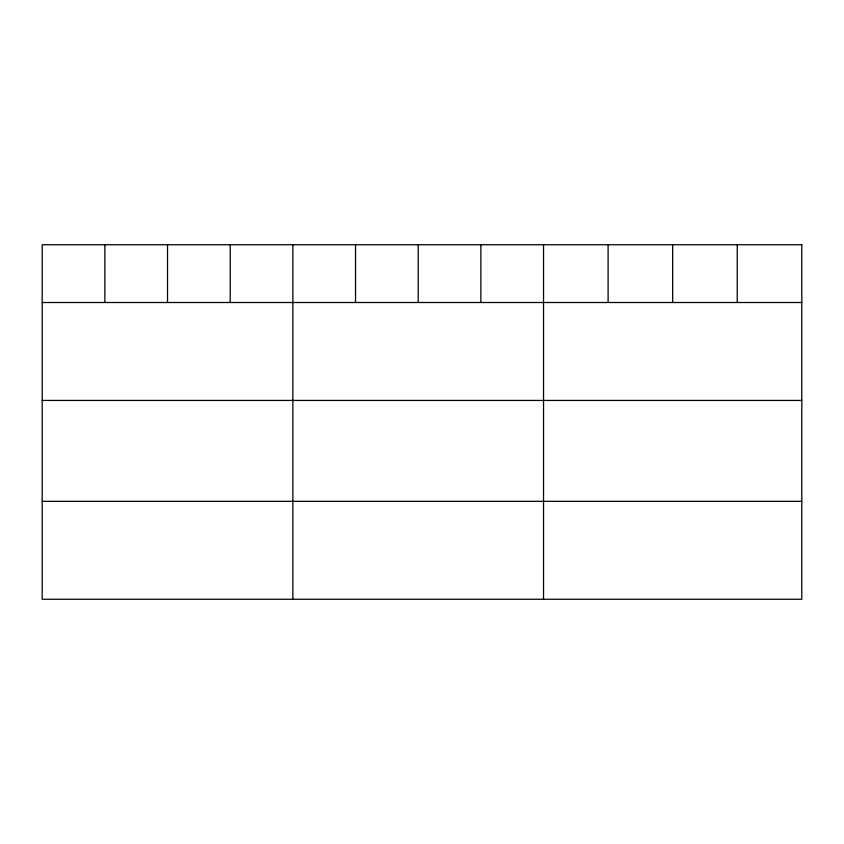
<?xml version="1.0" encoding="UTF-8"?>
<svg xmlns="http://www.w3.org/2000/svg" width="844" height="844" viewBox="0 0 844 844"><rect width="100%" height="100%" fill="white"/><g stroke="black" fill="none" stroke-linecap="round" stroke-linejoin="round"><path stroke-width="1.27" d="M42.2 302.511L801.8 302.511M42.2 400.436L801.8 400.436M42.2 501.325L801.8 501.325M737.234 244.749L737.234 302.511M672.668 244.749L672.668 302.511M608.102 244.749L608.102 302.511M543.536 244.749L543.536 599.251M480.869 244.749L480.869 302.511M418.202 244.749L418.202 302.511M355.535 244.749L355.535 302.511M292.868 244.749L292.868 599.251M230.201 244.749L230.201 302.511M167.534 244.749L167.534 302.511M104.867 244.749L104.867 302.511M801.8 244.749L42.2 244.749L42.2 599.251L801.8 599.251L801.8 244.749"/></g></svg>
